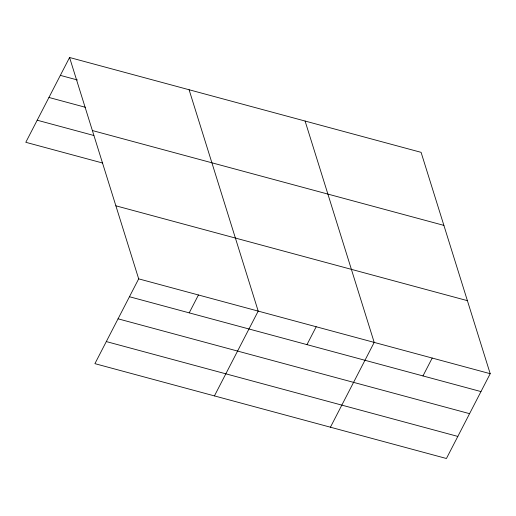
<?xml version="1.0" encoding="UTF-8"?>
<svg xmlns="http://www.w3.org/2000/svg" width="516" height="516" viewBox="0 0 516 516"><rect width="100%" height="100%" fill="white"/><g stroke="black" fill="none" stroke-linecap="round" stroke-linejoin="round"><path stroke-width="0.77" d="M69.57 57.495L138.681 278.859L94.912 363.657L446.43 458.505L490.2 373.7L421.088 152.343L69.57 57.495L25.8 142.3L102.632 163.03M189.211 312.857L198.441 294.984M214.43 395.907L258.2 311.103L189.088 89.739M306.968 344.63L316.198 326.757M330.427 427.209L374.197 342.405L305.085 121.041M422.972 375.932L432.202 358.052M60.34 75.375L77.419 79.98M48.943 97.46L85.417 107.296M92.377 130.542L443.895 225.389M37.197 120.215L93.854 135.495M115.874 205.807L467.393 300.654M138.681 278.859L490.2 373.7M129.452 296.732L480.97 391.58M118.054 318.817L469.573 413.664M106.309 341.573L457.827 436.42"/></g></svg>
